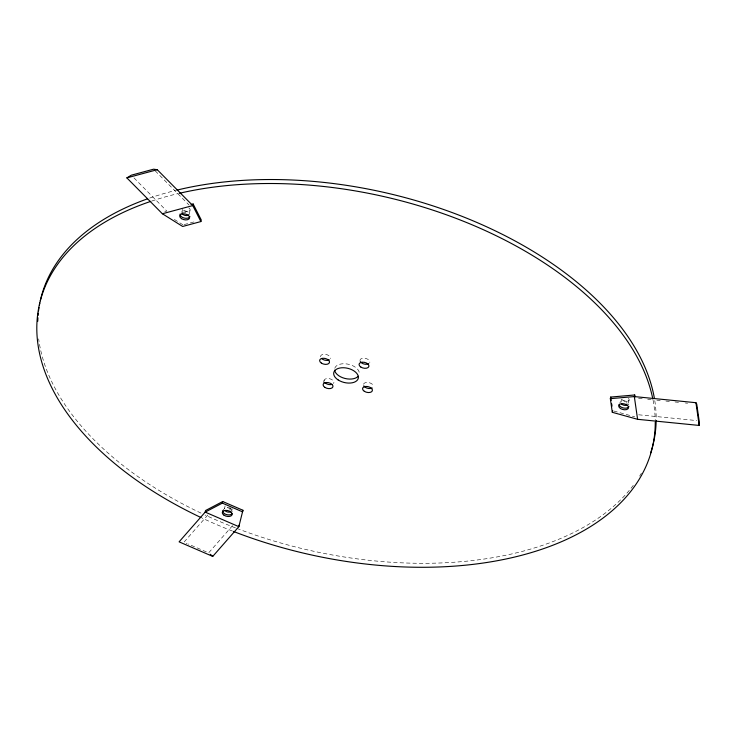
<?xml version="1.0" encoding="UTF-8"?>
<svg xmlns="http://www.w3.org/2000/svg" width="736" height="736" viewBox="0 0 736 736"><rect width="100%" height="100%" fill="white"/><g stroke="black" fill="none" stroke-linecap="round" stroke-linejoin="round"><path stroke-width="0.55" stroke-dasharray="3.68 2.76" d="M182.556 209.309L181.856 212.308A3.772 2.19 13.2 0 1 185.674 211.039A3.772 2.19 13.2 0 1 189.207 213.615M189.17 214.194L190.1 210.202M225.124 505.908L224.425 508.898A3.772 2.19 13.2 0 1 227.755 507.573M231.739 510.793L232.208 508.797M323.417 383.309L324.116 380.319M621.534 399.188L620.825 402.178A3.772 2.19 13.2 0 1 624.156 400.844A3.772 2.19 13.2 0 1 627.974 402.886M628.369 403.07L629.078 400.071M207.819 515.007L183.963 542.202L187.045 543.536M232.493 525.679L208.638 552.874L188.076 543.978M164.781 211.609L166.805 211.066L133.713 177.634M184.101 224.581L195.896 221.407M638.563 398.351L643.126 398.802M647.689 399.262L651.112 399.602M656.816 400.163L660.238 400.504M665.942 401.074L669.364 401.414M675.068 401.985L678.491 402.325M685.336 403.006L687.617 403.236M638.673 414.791L696.854 420.587M613.778 411.01L634.671 416.797M174.34 219.42L183.034 224.876M155.186 170.826L189.078 205.068M619.528 403.181A5.032 2.926 13.2 0 1 620.227 402.629M626.106 402.739A5.032 2.926 13.2 0 1 627.192 403.319M628.066 404.027A5.032 2.926 13.2 0 1 628.664 404.809M360.005 360.76A5.032 2.926 13.2 0 1 365.148 358.312A5.032 2.926 13.2 0 1 369.812 362.508M188.83 207.911A3.772 2.19 13.2 0 1 188.582 211.407A3.772 2.19 13.2 0 1 182.96 209.493M228.721 507.748A3.772 2.19 13.2 0 1 231.564 509.616M232.42 531.052A314.714 182.758 13.2 0 1 202.115 518.07M151.855 201.011A314.714 182.758 13.2 0 1 178.121 193.586M653.071 400.2A314.714 182.758 13.2 0 1 655.224 419.98M231.15 508.006A3.772 2.19 13.2 0 1 225.98 506.672M641.396 473.193A314.714 182.758 13.2 0 1 639.639 476.109M633.291 485.355A314.714 182.758 13.2 0 1 236.56 528.301M235.492 527.896A314.714 182.758 13.2 0 1 205.086 515.025M201.02 513.121A314.714 182.758 13.2 0 1 38.677 338.873M149.666 198.085A314.714 182.758 13.2 0 1 175.665 190.422M654.773 400.642A314.714 182.758 13.2 0 1 656.19 418.149M628.461 398.314A3.772 2.19 13.2 0 1 627.136 401.368A3.772 2.19 13.2 0 1 621.938 399.363M363.538 384.238A5.032 2.926 13.2 0 1 369.27 382.702A5.032 2.926 13.2 0 1 373.29 386.759M324.061 381.082A5.032 2.926 13.2 0 1 329.848 378.773A5.032 2.926 13.2 0 1 333.472 383.511M320.583 356.84A5.032 2.926 13.2 0 1 325.717 354.384A5.032 2.926 13.2 0 1 330.381 358.588M334.779 368.267A12.586 7.314 13.2 0 1 347.493 364.062A12.586 7.314 13.2 0 1 359.288 372.637M223.128 509.901A5.032 2.926 13.2 0 1 223.818 509.349M229.696 509.459A5.032 2.926 13.2 0 1 230.791 510.048M231.665 510.747A5.032 2.926 13.2 0 1 232.263 511.529M182.206 212.373A5.032 2.926 13.2 0 1 185.895 212.446"/><path stroke-width="1.1" d="M191.102 204.525L193.136 203.982L192.758 205.574L200.882 221.564L182.657 226.467L162.38 213.753L126.868 177.882L131.293 175.196L153.566 169.197L157.246 169.703L192.758 205.574L162.38 213.753M200.882 221.564L201.259 219.963L193.136 203.982M222.364 503.12L222.741 501.529L242.926 510.26L242.549 511.851L222.364 503.12L205.197 512.109L179.106 541.852L212.75 556.407L238.841 526.663L242.926 510.26M239.218 525.062L238.841 526.663L205.197 512.109L205.574 510.517L222.741 501.529M610.346 398.664L634.331 396.575L695.934 402.702L696.744 404.138L699.136 420.808L699.2 425.436L637.597 419.308L612.297 412.307L610.346 398.664L610.714 397.072L634.708 394.974L634.993 396.998M612.297 412.307L612.674 410.706M634.708 394.974L634.331 396.575L637.597 419.308M126.868 177.882L157.246 169.703M210.284 554.282L212.75 556.407M695.934 402.702L699.2 425.436M610.714 397.072L611.202 400.485M611.699 403.889L612.021 406.162M628.894 406.373A5.032 2.926 13.2 0 1 623.806 408.057A5.032 2.926 13.2 0 1 619.086 404.625M368.727 363.74A5.032 2.926 13.2 0 1 360.29 361.56M372.204 387.992A5.032 2.926 13.2 0 1 363.768 385.811M188.876 214.7A3.772 2.19 13.2 0 1 185.352 215.455A3.772 2.19 13.2 0 1 182.022 213.477M230.929 511.713A3.772 2.19 13.2 0 1 225.041 510.664M655.252 422.142A314.714 182.758 13.2 0 1 233.487 531.466M201.103 517.592A314.714 182.758 13.2 0 1 150.816 201.36M179.253 193.32A314.714 182.758 13.2 0 1 652.85 399.096M627.33 404.993A3.772 2.19 13.2 0 1 621.451 403.935M656.172 420.458A314.714 182.758 13.2 0 1 650.624 452.898M37.775 321.218A314.714 182.758 13.2 0 1 37.922 317.768M38.079 315.477A314.714 182.758 13.2 0 1 38.29 313.186M38.539 310.905A314.714 182.758 13.2 0 1 39.017 307.501M39.394 305.247A314.714 182.758 13.2 0 1 39.818 303.002M40.287 300.776A314.714 182.758 13.2 0 1 147.605 198.803M176.796 190.146A314.714 182.758 13.2 0 1 654.414 398.434M331.826 384.45A5.032 2.926 13.2 0 1 324.935 382.665M329.305 359.821A5.032 2.926 13.2 0 1 321.457 358.423M358.174 376.262A12.586 7.314 13.2 0 1 344.825 378.414A12.586 7.314 13.2 0 1 334.641 370.19M232.098 513.783A5.032 2.926 13.2 0 1 226.127 514.455A5.032 2.926 13.2 0 1 222.741 510.582M189.916 216.504A5.032 2.926 13.2 0 1 184.193 218.04A5.032 2.926 13.2 0 1 180.173 213.983M620.466 408.508A5.032 2.926 13.2 0 0 628.516 407.974A5.032 2.926 13.2 0 0 621.948 403.659A5.032 2.926 13.2 0 0 620.466 408.508M360.824 367.043A5.032 2.926 13.2 0 0 368.874 366.5A5.032 2.926 13.2 0 0 362.305 362.186A5.032 2.926 13.2 0 0 360.824 367.043M364.302 391.285A5.032 2.926 13.2 0 0 372.352 390.752A5.032 2.926 13.2 0 0 365.783 386.437A5.032 2.926 13.2 0 0 364.302 391.285M324.87 387.366A5.032 2.926 13.2 0 0 332.92 386.823A5.032 2.926 13.2 0 0 326.352 382.508A5.032 2.926 13.2 0 0 324.87 387.366M321.393 363.115A5.032 2.926 13.2 0 0 329.443 362.581A5.032 2.926 13.2 0 0 322.874 358.266A5.032 2.926 13.2 0 0 321.393 363.115M338.082 379.896A12.586 7.314 13.2 0 0 358.211 378.552A12.586 7.314 13.2 0 0 341.789 367.77A12.586 7.314 13.2 0 0 338.082 379.896M224.057 515.237A5.032 2.926 13.2 0 0 232.107 514.694A5.032 2.926 13.2 0 0 225.538 510.379A5.032 2.926 13.2 0 0 224.057 515.237M181.488 218.638A5.032 2.926 13.2 0 0 189.538 218.095A5.032 2.926 13.2 0 0 182.97 213.79A5.032 2.926 13.2 0 0 181.488 218.638"/></g></svg>
